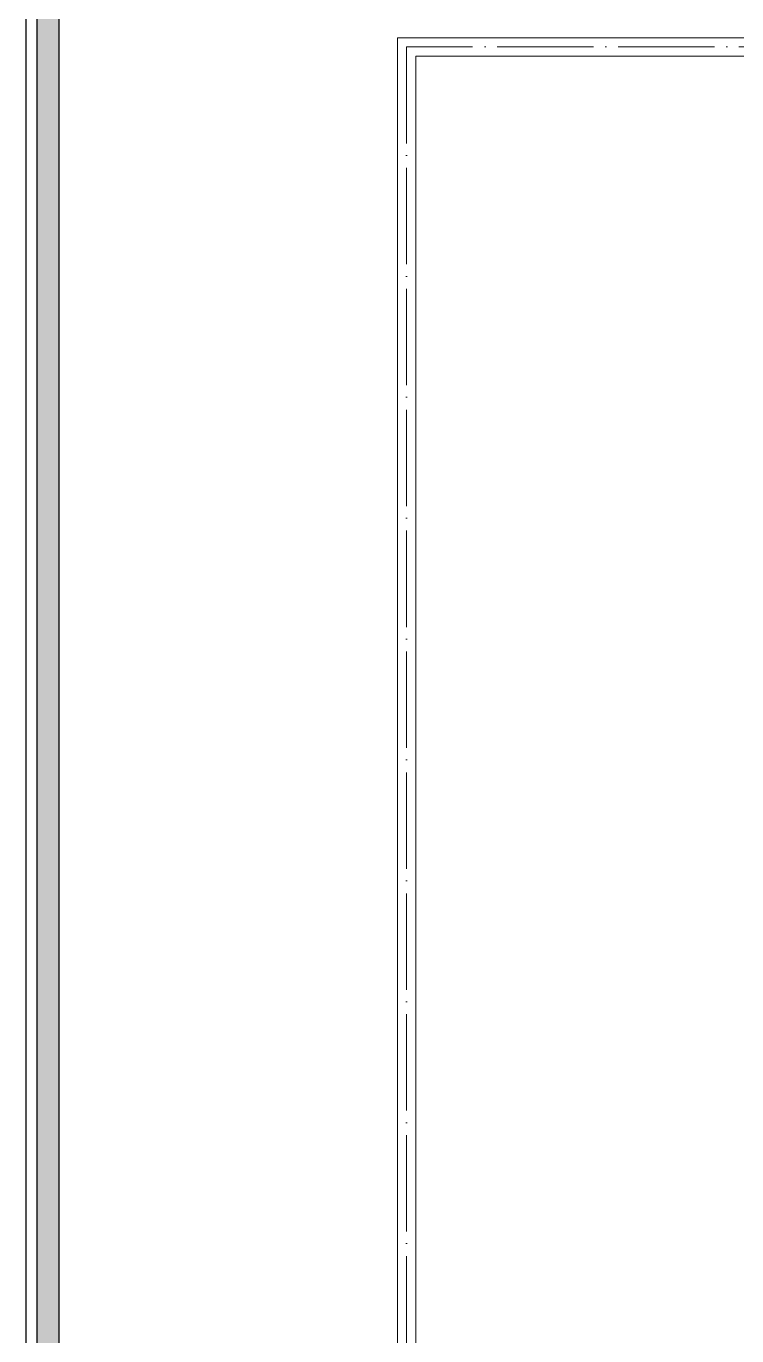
# Model space of a CAD drawing. Header units: millimetres. Extents: x 56222 to 3066687, y -650199 to -121287.
# Drawn here: x 130683 to 130859.8, y -182754 to -182428 of the extents above; entities that cross this region are included whole.
import ezdxf

# ---------------------------------------------------------------- set-up
doc = ezdxf.new("R2010")
doc.units = ezdxf.units.MM
doc.header["$MEASUREMENT"] = 0
doc.linetypes.add('ACAD_ISO04W100', pattern=[30, 24, -3, 0, -3])
doc.layers.add('GROUND FLOOR', color=7, linetype='Continuous', lineweight=9)
doc.layers.add('NAME PLATE', color=7, linetype='Continuous', lineweight=25)

# ---------------------------------------------------------------- blocks, each defined once
blk = doc.blocks.new('LAYOUT FILE')
at = {"layer": 'NAME PLATE', "true_color": 0xd39e00}
h = blk.add_hatch(color=42, dxfattribs=at)
h.paths.add_polyline_path([(3346889.83, -513806.18), (3346889.83, -514260.7), (3347535.56, -514260.7), (3347535.56, -513806.18)])
h.paths.add_polyline_path([(3346894.36, -513810.71), (3347531.03, -513810.71), (3347531.03, -514256.17), (3346894.36, -514256.17)], flags=16)
at = {"layer": 'NAME PLATE', "color": 42, "true_color": 0xd39e00}
for points in [[(3346887.56, -513803.91), (3347537.83, -513803.91), (3347537.83, -514262.96), (3346887.56, -514262.96)], [(3346889.83, -513806.18), (3347535.56, -513806.18), (3347535.56, -514260.7), (3346889.83, -514260.7)], [(3346894.36, -513810.71), (3347531.03, -513810.71), (3347531.03, -514256.17), (3346894.36, -514256.17)]]:
    blk.add_lwpolyline(points, close=True, dxfattribs=at)

msp = doc.modelspace()

# ---------------------------------------------------------------- linework, layer by layer
at = {"layer": 'GROUND FLOOR'}
for p, q in [((130775.414, -182430.934), (131275.664, -182430.934)), ((130775.414, -182430.934), (130775.414, -182897.934)), ((130779.914, -182435.434), (131275.664, -182435.434)), ((130779.914, -182435.434), (130779.914, -182893.434))]:
    msp.add_line(p, q, dxfattribs=at)
at = {"layer": 'GROUND FLOOR', "color": 1, "linetype": 'ACAD_ISO04W100'}
msp.add_lwpolyline([(131275.664, -182433.184), (130777.664, -182433.184), (130777.664, -182895.684), (131275.664, -182895.684)], dxfattribs=at)

# ---------------------------------------------------------------- block references
at = {"layer": 'NAME PLATE', "lineweight": 0, "xscale": 1.209046105522275, "yscale": 1.209046105522275, "zscale": 1.209046105522275}
msp.add_blockref('LAYOUT FILE', (-3915858.392, 438830.666, 0.126), dxfattribs=at)

doc.saveas('drawing.dxf')
